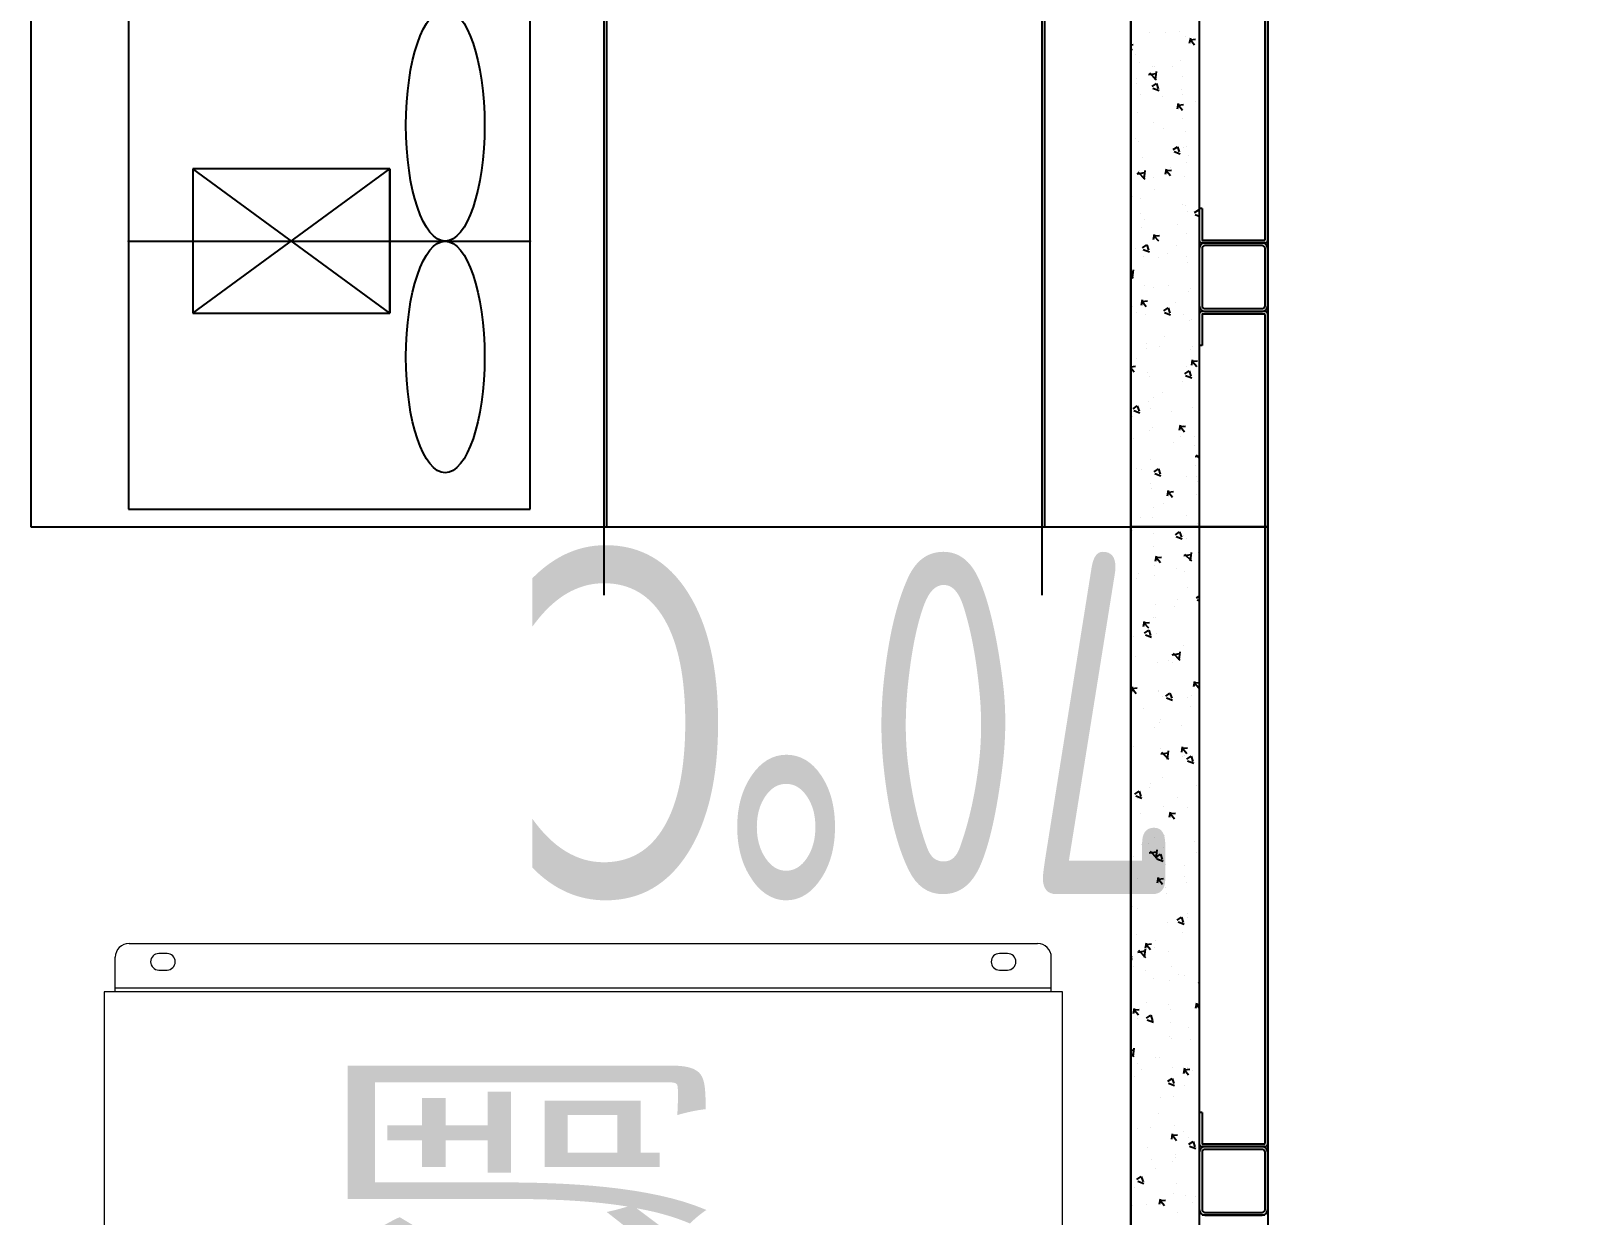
# Model space of a CAD drawing. Extents: x 758840 to 1108724, y -102573 to 143521.
# Drawn here: x 862786 to 863915, y 65940 to 66804 of the extents above; entities that cross this region are included whole.
import ezdxf
from ezdxf.enums import TextEntityAlignment as Align

# ---------------------------------------------------------------- set-up
doc = ezdxf.new("R2010")
doc.units = 0
doc.header["$LTSCALE"] = 1000
doc.header["$MEASUREMENT"] = 0
doc.linetypes.add('DASHDOT', pattern=[1, 0.5, -0.25, 0, -0.25])
for name, color, linetype in [('02电气-设备', 255, 'Continuous'), ('0421-暖通-风管-变压器区域排风', 3, 'Continuous'), ('DX', 3, 'DASHDOT'), ('LWIRE', 1, 'Continuous')]:
    doc.layers.add(name, color=color, linetype=linetype)
doc.styles.get("Standard").update_dxf_attribs({"font": 'gbenor.shx', "bigfont": 'gbcbig.shx'})
doc.styles.add('TSSD_Dimension', font='Tssdeng.shx', dxfattribs={"width": 0.7, "bigfont": 'tssdchn.shx'})

# ---------------------------------------------------------------- blocks, each defined once
blk = doc.blocks.new('空调新风一体机')
at = {"layer": 'DX', "linetype": 'ByBlock', "lineweight": 13}
for p, q in [((875.4, 691.8), (875.4, 8.1)), ((875.4, 691.8), (878.1, 691.8)), ((878.1, 691.8), (878.1, 8.1)), ((878.1, 691.8), (900.4, 691.8)), ((910.4, 681.8), (910.4, 18.1)), ((891, 660), (891, 654)), ((903, 654), (903, 660)), ((891, 46), (891, 40)), ((903, 40), (903, 46)), ((875.4, 8.1), (878.1, 8.1)), ((878.1, 8.1), (900.4, 8.1))]:
    blk.add_line(p, q, dxfattribs=at)
blk.add_lwpolyline([(75, 700), (75, 0), (875, 0), (875, 700)], close=True, dxfattribs=at)
for centre, radius, start, end in [((900.4, 681.8), 10, 0, 90), ((897, 660), 6, 0, 180), ((897, 654), 6, 180, 0), ((897, 46), 6, 0, 180), ((897, 40), 6, 180, 0), ((900.4, 18.1), 10, 270, 0)]:
    blk.add_arc(centre, radius, start, end, dxfattribs=at)
at = {"layer": 'LWIRE', "lineweight": -3}
blk.add_text('精密空调', height=250, dxfattribs=at).set_placement((114.9, 259.7))
blk = doc.blocks.new('BD4-PAL0101-HVPM02')
at = {"layer": '02电气-设备'}
for p, q in [((8394880.4, -4146561.4), (8394880.4, -4149431.4)), ((8394880.4, -4149437.4), (8394880.4, -4146561.4)), ((8394880.4, -4149437.4), (8394880.4, -4146561.4)), ((8394930.4, -4146561.4), (8394930.4, -4149437.4)), ((8394980.4, -4146561.4), (8394980.4, -4149437.4)), ((8394978.4, -4147645.2), (8394978.4, -4147479.4)), ((8394980.4, -4147645.2), (8394980.4, -4147479.4)), ((8394905.5, -4147493.6), (8394905.5, -4147493.6)), ((8394915.7, -4147492.9), (8394915.7, -4147492.9)), ((8394880.4, -4147502.8), (8394882.2, -4147502.6)), ((8394894.1, -4147493.9), (8394894.1, -4147493.9)), ((8394920.6, -4147496.7), (8394920.6, -4147496.7)), ((8394923.9, -4147497.9), (8394923.1, -4147501.9)), ((8394923.9, -4147499), (8394927.7, -4147498.7)), ((8394923.9, -4147499.1), (8394927, -4147502.7)), ((8394880.4, -4147505.5), (8394881.4, -4147506.7)), ((8394883.9, -4147509.6), (8394883.9, -4147509.6)), ((8394886.8, -4147515.8), (8394886.8, -4147515.8)), ((8394916.5, -4147514.1), (8394916.5, -4147514.1)), ((8394884.3, -4147527.3), (8394884.3, -4147527.3)), ((8394893.4, -4147524.5), (8394899.1, -4147523.6)), ((8394894, -4147523.2), (8394899, -4147528.4)), ((8394896.4, -4147518.9), (8394896.4, -4147518.9)), ((8394897.7, -4147518.7), (8394897.7, -4147518.7)), ((8394898.9, -4147522.3), (8394898.2, -4147528.3)), ((8394910.8, -4147518.9), (8394910.8, -4147518.9)), ((8394918.2, -4147525.8), (8394918.2, -4147525.8)), ((8394881.2, -4147532.9), (8394881.2, -4147532.9)), ((8394884.7, -4147530.7), (8394884.7, -4147530.7)), ((8394887.6, -4147538.7), (8394887.6, -4147538.7)), ((8394896, -4147533.3), (8394899.1, -4147531.1)), ((8394896.5, -4147534.5), (8394901, -4147536.2)), ((8394899.1, -4147531.1), (8394900.4, -4147535)), ((8394917.3, -4147535.2), (8394917.3, -4147535.2)), ((8394903.5, -4147540.8), (8394903.5, -4147540.8)), ((8394915, -4147545.7), (8394914.3, -4147549.7)), ((8394915.1, -4147546.8), (8394918.9, -4147546.4)), ((8394915.1, -4147546.8), (8394918.2, -4147550.5)), ((8394918.2, -4147539.2), (8394918.2, -4147539.2)), ((8394927.5, -4147544), (8394927.5, -4147544)), ((8394885.5, -4147551.9), (8394885.5, -4147551.9)), ((8394896.6, -4147559.7), (8394896.6, -4147559.7)), ((8394918.1, -4147556.3), (8394918.1, -4147556.3)), ((8394883.8, -4147570.8), (8394883.8, -4147570.8)), ((8394904.3, -4147563.8), (8394904.3, -4147563.8)), ((8394920.2, -4147565.8), (8394920.2, -4147565.8)), ((8394880.9, -4147583.5), (8394880.9, -4147583.5)), ((8394886.2, -4147573), (8394886.2, -4147573)), ((8394911.4, -4147579.3), (8394914.6, -4147577.2)), ((8394912, -4147580.6), (8394916.4, -4147582.3)), ((8394914.6, -4147577.2), (8394915.8, -4147581)), ((8394918.8, -4147577.5), (8394918.8, -4147577.5)), ((8394920.8, -4147577.1), (8394920.8, -4147577.1)), ((8394922.7, -4147583.5), (8394922.7, -4147583.5)), ((8394887, -4147594.2), (8394887, -4147594.2)), ((8394888.8, -4147584.9), (8394888.8, -4147584.9)), ((8394890.5, -4147594.6), (8394889.8, -4147600.7)), ((8394906.2, -4147593.5), (8394905.5, -4147597.5)), ((8394906.3, -4147594.5), (8394910.1, -4147594.2)), ((8394906.3, -4147594.6), (8394909.4, -4147598.3)), ((8394909.3, -4147592), (8394909.3, -4147592)), ((8394921, -4147588.8), (8394921, -4147588.8)), ((8394885, -4147596.9), (8394890.7, -4147596)), ((8394885.6, -4147595.6), (8394890.6, -4147600.8)), ((8394896.6, -4147599.3), (8394896.6, -4147599.3)), ((8394919.6, -4147598.6), (8394919.6, -4147598.6)), ((8394881.3, -4147613.3), (8394881.3, -4147613.3)), ((8394887.8, -4147615.3), (8394887.8, -4147615.3)), ((8394897.6, -4147608.6), (8394897.6, -4147608.6)), ((8394887.7, -4147625.9), (8394887.7, -4147625.9)), ((8394918.4, -4147619.6), (8394918.4, -4147619.6)), ((8394920.4, -4147619.8), (8394920.4, -4147619.8)), ((8394921.6, -4147624.4), (8394921.6, -4147624.4)), ((8394926.9, -4147625.3), (8394930, -4147623.2)), ((8394927.4, -4147626.6), (8394930.4, -4147627.8)), ((8394930, -4147623.2), (8394930.4, -4147624.4)), ((8394932.4, -4147622.4), (8394930.4, -4147622.4)), ((8394930.4, -4147622.4), (8394930.4, -4147645.2)), ((8394932.4, -4147622.4), (8394932.4, -4147645.2)), ((8394888.5, -4147636.4), (8394888.5, -4147636.4)), ((8394890.3, -4147630.4), (8394890.3, -4147630.4)), ((8394914.3, -4147633.6), (8394914.3, -4147633.6)), ((8394884, -4147651.2), (8394884, -4147651.2)), ((8394889, -4147650.9), (8394892.1, -4147648.8)), ((8394892.1, -4147648.8), (8394893.4, -4147652.6)), ((8394897.4, -4147641.2), (8394896.7, -4147645.2)), ((8394897.5, -4147642.3), (8394901.3, -4147642)), ((8394897.5, -4147642.4), (8394900.5, -4147646)), ((8394913.8, -4147649.6), (8394913.8, -4147649.6)), ((8394921.2, -4147640.9), (8394921.2, -4147640.9)), ((8394930.4, -4147651.4), (8394930.4, -4147693.4)), ((8394932.4, -4147651.4), (8394932.4, -4147693.4)), ((8394932.6, -4147645.4), (8394978.2, -4147645.4)), ((8394978.2, -4147647.4), (8394932.6, -4147647.4)), ((8394932.6, -4147647.4), (8394978.2, -4147647.4)), ((8394976.4, -4147647.4), (8394934.4, -4147647.4)), ((8394976.4, -4147649.4), (8394934.4, -4147649.4)), ((8394978.4, -4147693.4), (8394978.4, -4147651.4)), ((8394980.4, -4147693.4), (8394980.4, -4147651.4)), ((8394889.3, -4147657.6), (8394889.3, -4147657.6)), ((8394889.5, -4147652.2), (8394894, -4147653.9)), ((8394891.1, -4147653.4), (8394891.1, -4147653.4)), ((8394900.4, -4147658.1), (8394900.4, -4147658.1)), ((8394907, -4147655.5), (8394907, -4147655.5)), ((8394921, -4147657.5), (8394921, -4147657.5)), ((8394921.9, -4147662), (8394921.9, -4147662)), ((8394880.4, -4147668.7), (8394882.2, -4147668.4)), ((8394880.4, -4147671.3), (8394882.2, -4147673.1)), ((8394882, -4147667), (8394881.3, -4147673)), ((8394890.1, -4147678.7), (8394890.1, -4147678.7)), ((8394896.7, -4147679.7), (8394896.7, -4147679.7)), ((8394907.8, -4147678.4), (8394907.8, -4147678.4)), ((8394922.7, -4147683.2), (8394922.7, -4147683.2)), ((8394923.7, -4147680.5), (8394923.7, -4147680.5)), ((8394881.5, -4147693.7), (8394881.5, -4147693.7)), ((8394888.6, -4147689), (8394887.9, -4147693)), ((8394888.7, -4147690.1), (8394892.5, -4147689.7)), ((8394888.7, -4147690.1), (8394891.7, -4147693.8)), ((8394904.4, -4147697), (8394907.6, -4147694.8)), ((8394907.6, -4147694.8), (8394908.8, -4147698.7)), ((8394912.7, -4147690.6), (8394912.7, -4147690.6)), ((8394934.4, -4147695.4), (8394976.4, -4147695.4)), ((8394884.4, -4147698.2), (8394884.4, -4147698.2)), ((8394890.9, -4147699.8), (8394890.9, -4147699.8)), ((8394905, -4147698.2), (8394909.4, -4147699.9)), ((8394918.6, -4147700), (8394918.6, -4147700)), ((8394923.5, -4147704.3), (8394923.5, -4147704.3)), ((8394924.5, -4147703.5), (8394924.5, -4147703.5)), ((8394930.4, -4147699.6), (8394930.4, -4147722.4)), ((8394932.4, -4147699.6), (8394932.4, -4147722.4)), ((8394978.2, -4147697.4), (8394932.6, -4147697.4)), ((8394978.2, -4147699.4), (8394932.6, -4147699.4)), ((8394934.4, -4147697.4), (8394976.4, -4147697.4)), ((8394978.4, -4148305.2), (8394978.4, -4147699.6)), ((8394980.4, -4148305.2), (8394980.4, -4147699.6)), ((8394904.9, -4147715.8), (8394904.9, -4147715.8)), ((8394891.5, -4147724.3), (8394891.5, -4147724.3)), ((8394891.6, -4147721), (8394891.6, -4147721)), ((8394901.1, -4147723.2), (8394901.1, -4147723.2)), ((8394924.2, -4147725.5), (8394924.2, -4147725.5)), ((8394925.4, -4147722.9), (8394925.4, -4147722.9)), ((8394932.4, -4147722.4), (8394930.4, -4147722.4)), ((8394880.4, -4147737.8), (8394883.7, -4147737.5)), ((8394880.4, -4147738.6), (8394882.9, -4147741.6)), ((8394884.2, -4147731.6), (8394884.2, -4147731.6)), ((8394919.9, -4147743), (8394923, -4147740.9)), ((8394921.2, -4147737.9), (8394921.2, -4147737.9)), ((8394923, -4147740.9), (8394924.3, -4147744.7)), ((8394925.3, -4147732.8), (8394924.6, -4147736.8)), ((8394925.4, -4147733.8), (8394929.2, -4147733.5)), ((8394925.4, -4147733.9), (8394928.5, -4147737.6)), ((8394892.4, -4147742.1), (8394892.4, -4147742.1)), ((8394893.7, -4147745.1), (8394893.7, -4147745.1)), ((8394917.8, -4147748.3), (8394917.8, -4147748.3)), ((8394920.4, -4147744.3), (8394924.9, -4147746)), ((8394925, -4147746.6), (8394925, -4147746.6)), ((8394893.2, -4147763.3), (8394893.2, -4147763.3)), ((8394896.9, -4147760.2), (8394896.9, -4147760.2)), ((8394903.8, -4147756.8), (8394903.8, -4147756.8)), ((8394881.7, -4147774.1), (8394881.7, -4147774.1)), ((8394882, -4147768.6), (8394885.1, -4147766.4)), ((8394882.5, -4147769.8), (8394887, -4147771.6)), ((8394885.1, -4147766.5), (8394886.4, -4147770.3)), ((8394894.6, -4147768.1), (8394894.6, -4147768.1)), ((8394910.4, -4147770.2), (8394910.4, -4147770.2)), ((8394925.8, -4147767.7), (8394925.8, -4147767.7)), ((8394894, -4147784.4), (8394894, -4147784.4)), ((8394896, -4147781.9), (8394896, -4147781.9)), ((8394916.5, -4147780.6), (8394915.8, -4147784.5)), ((8394916.6, -4147781.6), (8394920.4, -4147781.3)), ((8394916.6, -4147781.7), (8394919.7, -4147785.3)), ((8394918.8, -4147780.4), (8394918.8, -4147780.4)), ((8394929.9, -4147780.5), (8394929.9, -4147780.5)), ((8394882.6, -4147790.5), (8394882.6, -4147790.5)), ((8394911.3, -4147793.1), (8394911.3, -4147793.1)), ((8394916.5, -4147789), (8394916.5, -4147789)), ((8394926.6, -4147788.9), (8394926.6, -4147788.9)), ((8394927.2, -4147795.2), (8394927.2, -4147795.2)), ((8394894.7, -4147805.5), (8394894.7, -4147805.5)), ((8394927.5, -4147803.5), (8394930.4, -4147803)), ((8394928.1, -4147802.2), (8394930.4, -4147804.6)), ((8394884.3, -4147812), (8394884.3, -4147812)), ((8394887.9, -4147812.9), (8394887.9, -4147812.9)), ((8394897.4, -4147814.6), (8394900.6, -4147812.5)), ((8394898, -4147815.9), (8394902.4, -4147817.6)), ((8394900.6, -4147812.5), (8394901.8, -4147816.3)), ((8394921.4, -4147818.3), (8394921.4, -4147818.3)), ((8394927.3, -4147810), (8394927.3, -4147810)), ((8394928, -4147818.2), (8394928, -4147818.2)), ((8394895, -4147822.9), (8394895, -4147822.9)), ((8394895.5, -4147826.7), (8394895.5, -4147826.7)), ((8394907.7, -4147828.3), (8394907, -4147832.3)), ((8394907.8, -4147829.4), (8394911.6, -4147829)), ((8394907.8, -4147829.4), (8394910.8, -4147833.1)), ((8394928.1, -4147831.2), (8394928.1, -4147831.2)), ((8394928.8, -4147821.5), (8394928.8, -4147821.5)), ((8394880.5, -4147834.8), (8394880.5, -4147834.8)), ((8394897.1, -4147840.6), (8394897.1, -4147840.6)), ((8394904.6, -4147837.9), (8394904.6, -4147837.9)), ((8394881.9, -4147854.5), (8394881.9, -4147854.5)), ((8394887.1, -4147848.1), (8394887.1, -4147848.1)), ((8394896.3, -4147847.8), (8394896.3, -4147847.8)), ((8394921, -4147846.7), (8394921, -4147846.7)), ((8394928.9, -4147852.3), (8394928.9, -4147852.3)), ((8394881.3, -4147857.7), (8394881.3, -4147857.7)), ((8394897.2, -4147859.8), (8394897.2, -4147859.8)), ((8394907.6, -4147855.2), (8394907.6, -4147855.2)), ((8394912.9, -4147860.7), (8394916, -4147858.5)), ((8394913.4, -4147861.9), (8394917.9, -4147863.6)), ((8394916, -4147858.5), (8394917.3, -4147862.4)), ((8394918.9, -4147860.9), (8394918.9, -4147860.9)), ((8394921.3, -4147863), (8394921.3, -4147863)), ((8394897, -4147869), (8394897, -4147869)), ((8394898.9, -4147876.1), (8394898.2, -4147880.1)), ((8394899, -4147877.1), (8394902.8, -4147876.8)), ((8394899, -4147877.2), (8394902, -4147880.9)), ((8394919.1, -4147875.8), (8394924.8, -4147875)), ((8394919.7, -4147874.6), (8394924.7, -4147879.7)), ((8394924.5, -4147873.6), (8394923.8, -4147879.6)), ((8394929.6, -4147873.4), (8394929.6, -4147873.4)), ((8394898, -4147882.8), (8394898, -4147882.8)), ((8394913.9, -4147884.9), (8394913.9, -4147884.9)), ((8394919.9, -4147887.6), (8394919.9, -4147887.6)), ((8394884.5, -4147892.4), (8394884.5, -4147892.4)), ((8394886.1, -4147889.1), (8394886.1, -4147889.1)), ((8394897.8, -4147890.1), (8394897.8, -4147890.1)), ((8394921.6, -4147898.7), (8394921.6, -4147898.7)), ((8394898.6, -4147911.2), (8394898.6, -4147911.2)), ((8394914.7, -4147907.8), (8394914.7, -4147907.8)), ((8394928.3, -4147906.7), (8394930.4, -4147905.3)), ((8394928.9, -4147908), (8394930.4, -4147908.6)), ((8394897.3, -4147921), (8394897.3, -4147921)), ((8394898.7, -4147921.3), (8394898.7, -4147921.3)), ((8394912.1, -4147912.8), (8394912.1, -4147912.8)), ((8394890.1, -4147923.8), (8394889.4, -4147927.8)), ((8394890.2, -4147924.9), (8394894, -4147924.6)), ((8394890.2, -4147925), (8394893.2, -4147928.6)), ((8394890.4, -4147932.3), (8394893.6, -4147930.1)), ((8394891, -4147933.6), (8394895.4, -4147935.3)), ((8394891.3, -4147927.6), (8394891.3, -4147927.6)), ((8394893.6, -4147930.2), (8394894.8, -4147934)), ((8394899.4, -4147932.4), (8394899.4, -4147932.4)), ((8394882.1, -4147934.9), (8394882.1, -4147934.9)), ((8394919.1, -4147941.3), (8394919.1, -4147941.3)), ((8394884, -4147949.5), (8394884, -4147949.5)), ((8394900.1, -4147953.5), (8394900.1, -4147953.5)), ((8394908, -4147952.6), (8394908, -4147952.6)), ((8394910.7, -4147948.2), (8394916.3, -4147947.3)), ((8394911.1, -4147953.8), (8394911.1, -4147953.8)), ((8394911.3, -4147946.9), (8394916.2, -4147952.1)), ((8394916.1, -4147946), (8394915.4, -4147952)), ((8394926.8, -4147967.6), (8394926.1, -4147971.6)), ((8394881.3, -4147971.6), (8394880.6, -4147975.6)), ((8394881.3, -4147972.7), (8394885.1, -4147972.3)), ((8394881.4, -4147972.7), (8394884.4, -4147976.4)), ((8394884.7, -4147972.8), (8394884.7, -4147972.8)), ((8394884.8, -4147972.4), (8394884.8, -4147972.4)), ((8394900.7, -4147974.5), (8394900.7, -4147974.5)), ((8394900.9, -4147974.7), (8394900.9, -4147974.7)), ((8394903.2, -4147979), (8394903.2, -4147979)), ((8394905.9, -4147978.3), (8394909, -4147976.2)), ((8394909, -4147976.2), (8394910.3, -4147980)), ((8394921.7, -4147979.2), (8394921.7, -4147979.2)), ((8394924.7, -4147977.7), (8394924.7, -4147977.7)), ((8394926.9, -4147968.7), (8394930.4, -4147968.4)), ((8394926.9, -4147968.8), (8394930, -4147972.4)), ((8394889.8, -4147987.5), (8394889.8, -4147987.5)), ((8394906.4, -4147979.6), (8394910.9, -4147981.3)), ((8394923.7, -4147986.1), (8394923.7, -4147986.1)), ((8394897.5, -4148001.4), (8394897.5, -4148001.4)), ((8394901.5, -4147997.5), (8394901.5, -4147997.5)), ((8394901.7, -4147995.8), (8394901.7, -4147995.8)), ((8394917.4, -4147999.5), (8394917.4, -4147999.5)), ((8394882.3, -4148015.3), (8394882.3, -4148015.3)), ((8394902.2, -4148020), (8394902.2, -4148020)), ((8394902.3, -4148020.6), (8394907.9, -4148019.7)), ((8394902.4, -4148016.9), (8394902.4, -4148016.9)), ((8394902.9, -4148019.3), (8394907.8, -4148024.5)), ((8394907.7, -4148018.3), (8394907, -4148024.4)), ((8394918, -4148015.4), (8394917.3, -4148019.4)), ((8394918.1, -4148016.4), (8394921.9, -4148016.1)), ((8394918.1, -4148016.5), (8394921.2, -4148020.2)), ((8394918.2, -4148022.5), (8394918.2, -4148022.5)), ((8394919.3, -4148021.7), (8394919.3, -4148021.7)), ((8394921.3, -4148024.4), (8394924.5, -4148022.2)), ((8394924.5, -4148022.3), (8394925.7, -4148026.1)), ((8394921.9, -4148025.7), (8394926.3, -4148027.4)), ((8394894.3, -4148045.1), (8394894.3, -4148045.1)), ((8394894.8, -4148042.3), (8394894.8, -4148042.3)), ((8394903.2, -4148038.1), (8394903.2, -4148038.1)), ((8394928.2, -4148043.7), (8394928.2, -4148043.7)), ((8394880.9, -4148053.7), (8394880.9, -4148053.7)), ((8394883.4, -4148049.9), (8394886.6, -4148047.8)), ((8394884, -4148051.2), (8394888.4, -4148052.9)), ((8394884.9, -4148053.2), (8394884.9, -4148053.2)), ((8394886.6, -4148047.8), (8394887.8, -4148051.7)), ((8394914.8, -4148052.2), (8394914.8, -4148052.2)), ((8394887.5, -4148064.1), (8394887.5, -4148064.1)), ((8394904, -4148059.2), (8394904, -4148059.2)), ((8394909.2, -4148063.2), (8394908.5, -4148067.1)), ((8394909.3, -4148064.2), (8394913.1, -4148063.9)), ((8394909.3, -4148064.3), (8394912.3, -4148067.9)), ((8394911.5, -4148067.3), (8394911.5, -4148067.3)), ((8394921.9, -4148059.6), (8394921.9, -4148059.6)), ((8394904.8, -4148080.3), (8394904.8, -4148080.3)), ((8394888.3, -4148087.1), (8394888.3, -4148087.1)), ((8394893.3, -4148086.1), (8394893.3, -4148086.1)), ((8394893.9, -4148092.9), (8394899.5, -4148092.1)), ((8394894.5, -4148091.7), (8394899.4, -4148096.8)), ((8394897.7, -4148081.8), (8394897.7, -4148081.8)), ((8394899.3, -4148090.7), (8394898.6, -4148096.7)), ((8394904.2, -4148089.2), (8394904.2, -4148089.2)), ((8394927.1, -4148084.7), (8394927.1, -4148084.7)), ((8394882.5, -4148095.7), (8394882.5, -4148095.7)), ((8394898.9, -4148096), (8394902, -4148093.9)), ((8394899.4, -4148097.3), (8394903.9, -4148099)), ((8394902, -4148093.9), (8394903.3, -4148097.7)), ((8394905.5, -4148101.5), (8394905.5, -4148101.5)), ((8394919.5, -4148102.1), (8394919.5, -4148102.1)), ((8394928.2, -4148092.4), (8394928.2, -4148092.4)), ((8394885.4, -4148111.3), (8394885.4, -4148111.3)), ((8394900.4, -4148110.9), (8394899.7, -4148114.9)), ((8394900.5, -4148112), (8394904.3, -4148111.6)), ((8394900.5, -4148112), (8394903.5, -4148115.7)), ((8394905, -4148112.1), (8394905, -4148112.1)), ((8394919.3, -4148109.9), (8394919.3, -4148109.9)), ((8394920.9, -4148114.2), (8394920.9, -4148114.2)), ((8394905.9, -4148118.4), (8394905.9, -4148118.4)), ((8394906.3, -4148122.6), (8394906.3, -4148122.6)), ((8394881.6, -4148131.9), (8394881.6, -4148131.9)), ((8394885.1, -4148133.6), (8394885.1, -4148133.6)), ((8394921.7, -4148137.2), (8394921.7, -4148137.2)), ((8394907.1, -4148143.8), (8394907.1, -4148143.8)), ((8394914.3, -4148142), (8394917.5, -4148139.9)), ((8394914.9, -4148143.3), (8394919.3, -4148145)), ((8394917.5, -4148139.9), (8394918.7, -4148143.8)), ((8394922.1, -4148140), (8394922.1, -4148140)), ((8394884.4, -4148152.3), (8394884.4, -4148152.3)), ((8394891.6, -4148158.7), (8394890.9, -4148162.7)), ((8394891.7, -4148159.7), (8394895.4, -4148159.4)), ((8394891.7, -4148159.8), (8394894.7, -4148163.5)), ((8394898.3, -4148157), (8394898.3, -4148157)), ((8394918.3, -4148150.8), (8394918.3, -4148150.8)), ((8394880.4, -4148168), (8394880.8, -4148169.3)), ((8394880.4, -4148170.2), (8394881.4, -4148170.6)), ((8394885.4, -4148165.3), (8394891.1, -4148164.4)), ((8394886, -4148164), (8394891, -4148169.2)), ((8394890.9, -4148163.1), (8394890.2, -4148169.1)), ((8394897.9, -4148162.2), (8394897.9, -4148162.2)), ((8394907.9, -4148164.9), (8394907.9, -4148164.9)), ((8394882.7, -4148176.1), (8394882.7, -4148176.1)), ((8394890.9, -4148178.8), (8394890.9, -4148178.8)), ((8394910.4, -4148176), (8394910.4, -4148176)), ((8394915, -4148182), (8394915, -4148182)), ((8394919.7, -4148182.5), (8394919.7, -4148182.5)), ((8394897, -4148184.5), (8394897, -4148184.5)), ((8394908.6, -4148186), (8394908.6, -4148186)), ((8394929.8, -4148188.1), (8394930.4, -4148187.6)), ((8394930.3, -4148189.4), (8394930.4, -4148189.4)), ((8394891.7, -4148201.8), (8394891.7, -4148201.8)), ((8394907.6, -4148203.9), (8394907.6, -4148203.9)), ((8394928.3, -4148202.5), (8394927.6, -4148206.4)), ((8394928.4, -4148203.5), (8394930.4, -4148203.3)), ((8394928.4, -4148203.6), (8394930.4, -4148206)), ((8394882.8, -4148206.4), (8394882, -4148210.4)), ((8394882.8, -4148207.5), (8394886.6, -4148207.2)), ((8394882.8, -4148207.6), (8394885.9, -4148211.2)), ((8394885.3, -4148214), (8394885.3, -4148214)), ((8394891.8, -4148213.6), (8394895, -4148211.5)), ((8394892.4, -4148214.9), (8394896.9, -4148216.6)), ((8394895, -4148211.5), (8394896.3, -4148215.4)), ((8394909.4, -4148207.2), (8394909.4, -4148207.2)), ((8394908.5, -4148226.8), (8394908.5, -4148226.8)), ((8394909.4, -4148217), (8394909.4, -4148217)), ((8394922.3, -4148220.4), (8394922.3, -4148220.4)), ((8394880.4, -4148237.2), (8394882.7, -4148236.8)), ((8394882.5, -4148235.4), (8394881.8, -4148241.5)), ((8394910.2, -4148228.3), (8394910.2, -4148228.3)), ((8394924.3, -4148228.9), (8394924.3, -4148228.9)), ((8394880.4, -4148239.3), (8394882.6, -4148241.6)), ((8394885.1, -4148246.6), (8394885.1, -4148246.6)), ((8394898.1, -4148242.6), (8394898.1, -4148242.6)), ((8394901.5, -4148242.2), (8394901.5, -4148242.2)), ((8394910.9, -4148249.5), (8394910.9, -4148249.5)), ((8394919.5, -4148250.2), (8394918.8, -4148254.2)), ((8394922, -4148249.3), (8394922, -4148249.3)), ((8394882.8, -4148256.5), (8394882.8, -4148256.5)), ((8394888.1, -4148250.7), (8394888.1, -4148250.7)), ((8394907.3, -4148259.7), (8394910.5, -4148257.6)), ((8394907.9, -4148261), (8394912.3, -4148262.7)), ((8394910.5, -4148257.6), (8394911.7, -4148261.4)), ((8394919.6, -4148251.3), (8394923.4, -4148250.9)), ((8394919.6, -4148251.4), (8394922.6, -4148255)), ((8394925.2, -4148251.9), (8394925.2, -4148251.9)), ((8394901.8, -4148271.6), (8394901.8, -4148271.6)), ((8394911.7, -4148270.6), (8394911.7, -4148270.6)), ((8394919.9, -4148262.9), (8394919.9, -4148262.9)), ((8394900.5, -4148283.2), (8394900.5, -4148283.2)), ((8394932.4, -4148282.4), (8394930.4, -4148282.4)), ((8394930.4, -4148282.4), (8394930.4, -4148305.2)), ((8394932.4, -4148282.4), (8394932.4, -4148305.2)), ((8394885.5, -4148294.4), (8394885.5, -4148294.4)), ((8394894.4, -4148293.5), (8394894.4, -4148293.5)), ((8394912.5, -4148291.7), (8394912.5, -4148291.7)), ((8394910.7, -4148298), (8394910, -4148302)), ((8394910.8, -4148299), (8394914.6, -4148298.7)), ((8394910.8, -4148299.1), (8394913.8, -4148302.8)), ((8394918.5, -4148296.7), (8394918.5, -4148296.7)), ((8394922.5, -4148300.8), (8394922.5, -4148300.8)), ((8394922.8, -4148305.7), (8394925.9, -4148303.6)), ((8394925.9, -4148303.6), (8394927.2, -4148307.5)), ((8394932.6, -4148305.4), (8394978.2, -4148305.4)), ((8394892.6, -4148308.3), (8394892.6, -4148308.3)), ((8394895.2, -4148316.5), (8394895.2, -4148316.5)), ((8394913.1, -4148315.4), (8394913.1, -4148315.4)), ((8394913.3, -4148312.9), (8394913.3, -4148312.9)), ((8394923.3, -4148307), (8394927.8, -4148308.7)), ((8394926.5, -4148306.9), (8394926.5, -4148306.9)), ((8394930.4, -4148311.4), (8394930.4, -4148353.4)), ((8394932.4, -4148311.4), (8394932.4, -4148353.4)), ((8394978.2, -4148307.4), (8394932.6, -4148307.4)), ((8394932.6, -4148307.4), (8394978.2, -4148307.4)), ((8394976.4, -4148307.4), (8394934.4, -4148307.4)), ((8394976.4, -4148309.4), (8394934.4, -4148309.4)), ((8394978.4, -4148353.4), (8394978.4, -4148311.4)), ((8394980.4, -4148353.4), (8394980.4, -4148311.4)), ((8394881, -4148329.3), (8394881, -4148329.3)), ((8394884.8, -4148331.3), (8394888, -4148329.2)), ((8394888, -4148329.2), (8394889.3, -4148333)), ((8394898.2, -4148323), (8394898.2, -4148323)), ((8394911.1, -4148318.6), (8394911.1, -4148318.6)), ((8394883, -4148337), (8394883, -4148337)), ((8394885.4, -4148332.6), (8394889.9, -4148334.3)), ((8394914, -4148334), (8394914, -4148334)), ((8394881.8, -4148350.4), (8394881.8, -4148350.4)), ((8394891.6, -4148349.3), (8394891.6, -4148349.3)), ((8394901.9, -4148345.8), (8394901.2, -4148349.7)), ((8394902, -4148346.8), (8394905.7, -4148346.5)), ((8394902, -4148346.9), (8394905, -4148350.5)), ((8394911.9, -4148341.5), (8394911.9, -4148341.5)), ((8394920.1, -4148343.3), (8394920.1, -4148343.3)), ((8394925.5, -4148347.9), (8394925.5, -4148347.9)), ((8394927.8, -4148343.6), (8394927.8, -4148343.6)), ((8394914.8, -4148355.2), (8394914.8, -4148355.2)), ((8394978.2, -4148357.4), (8394932.6, -4148357.4)), ((8394934.4, -4148355.4), (8394976.4, -4148355.4)), ((8394934.4, -4148357.4), (8394976.4, -4148357.4))]:
    blk.add_line(p, q, dxfattribs=at)
for centre, radius, start, end in [((8394932.6, -4147645.2), 2.2, 180, 270), ((8394934.4, -4147651.4), 4, 90, 180), ((8394932.6, -4147645.2), 0.2, 180, 270), ((8394934.4, -4147651.4), 2, 90, 180), ((8394976.4, -4147651.4), 4, 0, 90), ((8394976.4, -4147651.4), 2, 0, 90), ((8394978.2, -4147645.2), 0.2, 270, 0), ((8394978.2, -4147645.2), 2.2, 270, 0), ((8394934.4, -4147693.4), 4, 180, 270), ((8394934.4, -4147693.4), 2, 180, 270), ((8394976.4, -4147693.4), 2, 270, 0), ((8394976.4, -4147693.4), 4, 270, 0), ((8394932.6, -4147699.6), 2.2, 90, 180), ((8394932.6, -4147699.6), 0.2, 90, 180), ((8394978.2, -4147699.6), 2.2, 0, 90), ((8394978.2, -4147699.6), 0.2, 0, 90), ((8394932.6, -4148305.2), 2.2, 180, 270), ((8394932.6, -4148305.2), 0.2, 180, 270), ((8394978.2, -4148305.2), 0.2, 270, 0), ((8394978.2, -4148305.2), 2.2, 270, 0), ((8394934.4, -4148311.4), 4, 90, 180), ((8394934.4, -4148311.4), 2, 90, 180), ((8394976.4, -4148311.4), 4, 0, 90), ((8394976.4, -4148311.4), 2, 0, 90), ((8394934.4, -4148353.4), 4, 180, 270), ((8394934.4, -4148353.4), 2, 180, 270), ((8394976.4, -4148353.4), 2, 270, 0), ((8394976.4, -4148353.4), 4, 270, 0)]:
    blk.add_arc(centre, radius, start, end, dxfattribs=at)
at = {"layer": '02电气-设备', "color": 5, "rotation": 90}
blk.add_blockref('空调新风一体机', (8394830.4, -4149069.4), dxfattribs=at)
blk = doc.blocks.new('ZLFJP')
at = {"color": 4}
for p, q in [((1, 0.5), (0, 0.5)), ((0, 0.5), (0, -0.5)), ((1, -0.5), (1, 0.5)), ((0, -0.5), (1, -0.5))]:
    blk.add_line(p, q, dxfattribs=at)
at = {"color": 7}
for p, q in [((0.1605, -0.1347), (0.6505, 0.1347)), ((0.6505, -0.1347), (0.1605, 0.1347)), ((0.6505, 0.1347), (0.1605, 0.1347)), ((0.1605, 0.1347), (0.1605, -0.1347)), ((0.6505, 0.1347), (0.6505, -0.1347)), ((0.6505, -0.1347), (0.6505, 0.1347)), ((0.1605, -0.1347), (0.6505, -0.1347))]:
    blk.add_line(p, q, dxfattribs=at)
blk.add_line((0, 0), (1, 0))
for centre in [(0.7885, 0.2161), (0.7885, -0.2161)]:
    blk.add_ellipse(centre, major_axis=(0, -0.2161), ratio=0.452975)
for p in [(0, 0), (1, 0)]:
    blk.add_point(p)
blk = doc.blocks.new('HFfh2')
for p, q in [((-4.431, 0), (-3.933, 1.945)), ((-3.933, 1.945), (-3.933, -0.007)), ((-5.847, 0), (-1.849, 0)), ((-3.431, 0), (-3.933, -1.958)), ((-1.849, 0.315), (0, 0)), ((-1.849, 0), (-1.849, 0.315)), ((-1.849, 0), (-1.849, -0.315)), ((-3.933, -1.958), (-3.933, -0.007)), ((-1.849, -0.315), (0, 0))]:
    blk.add_line(p, q)
blk = doc.blocks.new('*U485')
blk.add_line((0.35, 0), (-0.35, 0))
blk.add_circle((0, 0), 0.25)
blk = doc.blocks.new('配电区域 中压区域排风')
at = {"layer": '0421-暖通-风管-变压器区域排风', "color": 1}
for p, q in [((794546.2, 206814.7), (794546.2, 205514.7)), ((794866.2, 206814.7), (794866.2, 205514.7)), ((794381.4, 205564.7), (794381.4, 206764.7)), ((795284.9, 206764.7), (794381.4, 206764.7)), ((794481.4, 206764.7), (794381.4, 206764.7)), ((794481.4, 205564.7), (794481.4, 206764.7)), ((794864.5, 206764.7), (794544.5, 206764.7)), ((794544.5, 205564.7), (794544.5, 206764.7)), ((794864.5, 205564.7), (794864.5, 206764.7)), ((795284.9, 205564.7), (795284.9, 206764.7)), ((795284.9, 206164.7), (794381.4, 206164.7)), ((795213.7, 206073.3), (795213.7, 206073.3)), ((795213.7, 205773.3), (795213.7, 205773.3)), ((795284.9, 205564.7), (794381.4, 205564.7)), ((794481.4, 205564.7), (794381.4, 205564.7)), ((794864.5, 205564.7), (794544.5, 205564.7))]:
    blk.add_line(p, q, dxfattribs=at)
blk.add_point((794431.4, 206164.7), dxfattribs=at)
at = {"layer": '0421-暖通-风管-变压器区域排风', "color": 1, "xscale": 293.54886, "yscale": 391.3984800000001, "zscale": 0.6523308, "rotation": 180}
for p in [(795213.7, 206556.1), (795213.7, 206164.7), (795213.7, 205773.3)]:
    blk.add_blockref('ZLFJP', p, dxfattribs=at)
at = {"layer": '0421-暖通-风管-变压器区域排风', "color": 1, "rotation": 180}
for name, p, xscale, yscale in [('*U485', (794689.5, 206164.7), 320, 320), ('HFfh2', (794155.5, 206164.7, 50), 30, 30)]:
    blk.add_blockref(name, p, dxfattribs=dict(at, xscale=xscale, yscale=yscale))
at = {"layer": '0421-暖通-风管-变压器区域排风', "color": 1, "style": 'TSSD_Dimension', "width": 0.7}
blk.add_text('70℃', height=250, dxfattribs=at).set_placement((794689.5, 206908), align=Align.MIDDLE_CENTER)
at = {"layer": '0421-暖通-风管-变压器区域排风', "color": 1}
mesh = blk.add_polymesh((2, 7), dxfattribs=at)
for k, corner in enumerate([(794381.4, 206824.7), (794381.4, 206704.7), (794381.4, 205984.7), (794381.4, 205864.7), (794381.4, 205744.7), (794381.4, 205624.7), (794381.4, 205504.7), (794381.4, 206824.7, 600), (794381.4, 206704.7, 600), (794381.4, 205984.7, 600), (794381.4, 205864.7, 600), (794381.4, 205744.7, 600), (794381.4, 205624.7, 600), (794381.4, 205504.7, 600)]):
    mesh.set_mesh_vertex(divmod(k, 7), corner)
mesh = blk.add_polymesh((2, 7), dxfattribs=at)
for k, corner in enumerate([(794381.4, 206764.7), (794381.4, 206764.7), (794406.4, 206764.7), (794431.4, 206764.7), (794456.4, 206764.7), (794481.4, 206764.7), (794481.4, 206764.7), (794381.4, 206764.7, 600), (794381.4, 206764.7, 600), (794406.4, 206764.7, 600), (794431.4, 206764.7, 600), (794456.4, 206764.7, 600), (794481.4, 206764.7, 600), (794481.4, 206764.7, 600)]):
    mesh.set_mesh_vertex(divmod(k, 7), corner)
mesh = blk.add_polymesh((2, 7), dxfattribs=at)
for k, corner in enumerate([(794481.4, 206764.7), (794481.4, 206664.7), (794481.4, 205964.7), (794481.4, 205864.7), (794481.4, 205764.7), (794481.4, 205664.7), (794481.4, 205564.7), (794481.4, 206764.7, 600), (794481.4, 206664.7, 600), (794481.4, 205964.7, 600), (794481.4, 205864.7, 600), (794481.4, 205764.7, 600), (794481.4, 205664.7, 600), (794481.4, 205564.7, 600)]):
    mesh.set_mesh_vertex(divmod(k, 7), corner)
mesh = blk.add_polymesh((2, 7), dxfattribs=at)
for k, corner in enumerate([(794481.4, 205564.7), (794481.4, 205564.7), (794456.4, 205564.7), (794431.4, 205564.7), (794406.4, 205564.7), (794381.4, 205564.7), (794381.4, 205564.7), (794481.4, 205564.7, 600), (794481.4, 205564.7, 600), (794456.4, 205564.7, 600), (794431.4, 205564.7, 600), (794406.4, 205564.7, 600), (794381.4, 205564.7, 600), (794381.4, 205564.7, 600)]):
    mesh.set_mesh_vertex(divmod(k, 7), corner)

msp = doc.modelspace()

# ---------------------------------------------------------------- block references
at = {"layer": '02电气-设备'}
msp.add_blockref('BD4-PAL0101-HVPM02', (-7531291.39, 4214296.89, 0), dxfattribs=at)
at = {"layer": '0421-暖通-风管-变压器区域排风', "color": 5, "rotation": 180}
msp.add_blockref('配电区域 中压区域排风', (1658070.45, 273206.89), dxfattribs=at)

doc.saveas('drawing.dxf')
